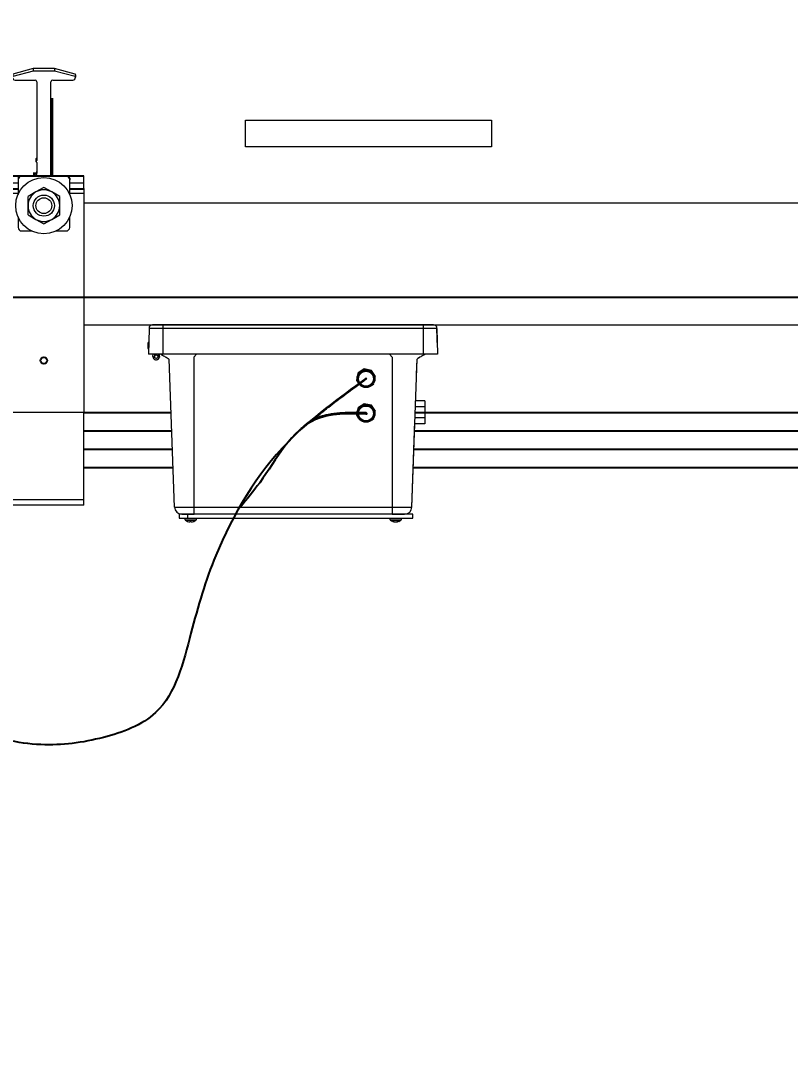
# Model space of a CAD drawing. Header units: feet. Extents: x -17 to 453, y -41 to 31.
# Drawn here: x 72.852 to 73.648, y 5.509 to 6.571 of the extents above; entities that cross this region are included whole.
import ezdxf
from ezdxf.enums import TextEntityAlignment as Align

# ---------------------------------------------------------------- set-up
doc = ezdxf.new("R2018")
doc.units = ezdxf.units.FT
doc.header["$MEASUREMENT"] = 0
for name, color, linetype in [('ATI CENTER SUPPORT', 7, 'Continuous'), ('DC STRING CABLES', 30, 'Continuous'), ('G-ANNO-TEXT', 1, 'Continuous')]:
    doc.layers.add(name, color=color, linetype=linetype)
doc.styles.add('NEI-A', font='arial.ttf')
doc.styles.get("Standard").update_dxf_attribs({"font": 'arial.ttf'})

# ---------------------------------------------------------------- blocks, each defined once
blk = doc.blocks.new('DETAIL_TITLE')
at = {"style": 'NEI-A', "flags": 8}
blk.add_attdef('#', text='', height=0.2, dxfattribs=at).set_placement((0.5922, -0.5109), align=Align.MIDDLE_CENTER)
at = {"lineweight": 30, "style": '', "flags": 104}
blk.add_attdef('DETAIL_TITLE', text='', height=0.2, dxfattribs=at).set_placement((0.909896588761212, -0.5251383791434918), align=Align.BOTTOM_LEFT)
at = {"style": 'NEI-A'}
for tag, p in [('SCALE:', (0.9386493124493107, -0.7379200523425924)), ('1"_=_', (1.547398728572484, -0.7379200523425924))]:
    blk.add_attdef(tag, text='', height=0.1, dxfattribs=at).set_placement(p, align=Align.BOTTOM_LEFT)
blk = doc.blocks.new('CLAMP')
at = {"color": 3, "linetype": 'Continuous', "lineweight": 15}
for p, q in [((-0.004798626367520598, 0.1326443036068738), (-0.01417172662998567, 0.1301865137858691)), ((-0.004798626367520598, 0.1314930813212918), (-0.01417172662998567, 0.1290352915338548)), ((-0.004798626367520598, 0.1326443036068738), (-0.004798626367520598, 0.1314930813212918)), ((0.004798626333975875, 0.1326443036068738), (-0.004798626367520598, 0.1326443036068738)), ((0.004798626333975875, 0.1314930813212918), (-0.004798626367520598, 0.1314930813212918)), ((0.004798626333975875, 0.1326443036068738), (0.004798626333975875, 0.1314930813212918)), ((0.01417172659643384, 0.1301865137858691), (0.004798626333975875, 0.1326443036068738)), ((0.01417172659643384, 0.1290352915338548), (0.004798626333975875, 0.1314930813212918)), ((-0.01439587906901707, 0.1298962130334331), (-0.01439587906901707, 0.1287449907478617)), ((-0.01417172662998567, 0.1301865137858691), (-0.01417172662998567, 0.1290352915338548)), ((-0.01311624537995115, 0.127466574984636), (-0.003998855286706515, 0.127466574984636)), ((-0.003199084239422945, 0.1266675651116387), (-0.003199084239422945, 0.09098773627755463)), ((0.003199084239422945, 0.1242129183640124), (0.003199084239422945, 0.1266675651116387)), ((0.00399885528669941, 0.127466574984636), (0.01311624534640643, 0.127466574984636)), ((0.01417172659643384, 0.1301865137858691), (0.01417172659643384, 0.1290352915338548)), ((0.01439587903547235, 0.1298962130334331), (0.01439587903547235, 0.1287449907478617)), ((0.003199084239422944, 0.09098773624404183), (0.003199084239422945, 0.1242129183640124)), ((-0.003710937708337525, 0.09162684573262325), (-0.003698954095273876, 0.09163956448314892)), ((-0.003710937708337525, 0.09162684573262325), (-0.003710937708337525, 0.0904763699588429)), ((-0.003199084239422945, 0.09098773627755463), (-0.003710937708337525, 0.0904763699588429)), ((-0.003710937708337525, 0.0904763699588429), (-0.003199084239422945, 0.08996500367367943)), ((-0.003199084239422945, 0.09213895856312782), (-0.003698954095273876, 0.09163956448314892)), ((-0.003199084239422945, 0.08996500367367943), (-0.003199084239422945, 0.08509190809895273)), ((0.003199084205878222, 0.09213895856312782), (0.003698954061729154, 0.09163956448314892)), ((0.003199084205878222, 0.09098773627755463), (0.003710937674792802, 0.0904763699588429)), ((0.003710937674792802, 0.0904763699588429), (0.003199084205878222, 0.08996500367367943)), ((0.003199084239422945, 0.0839094949473349), (0.003199084239422944, 0.08996500370719224)), ((0.003710937674792802, 0.09162684573262325), (0.003698954061729154, 0.09163956448314892)), ((0.003710937674792802, 0.09162684573262325), (0.003710937674792802, 0.0904763699588429)), ((-0.003548296680495611, 0.08509710985918062), (-0.004861600470757566, 0.08509710985918062)), ((-0.003549628450290498, 0.08509589193335643), (-0.004861600470757566, 0.08509589193335643)), ((-0.004861600470757566, 0.08479470389906574), (-0.00414776108799586, 0.08483907472967012)), ((-0.00414776108799586, 0.08408700340066133), (-0.004861600470757566, 0.08404523685576137)), ((-0.00414776108799586, 0.08483907472967012), (-0.00414776108799586, 0.08408700340066133)), ((-0.01823478013619351, 0.08077331040825442), (-0.01823478013619351, 0.0839094949473349)), ((-0.01823478013619351, 0.0782353062522283), (-0.01823478013619351, 0.08077331040825442)), ((-0.01823478013619351, 0.08077331040825442), (-0.0117214446394307, 0.08077331040825442)), ((-0.0117214446394307, 0.082809807811282), (-0.0117214446394307, 0.08213670027835107)), ((-0.0117214446394307, 0.08213670027835107), (-0.0117214446394307, 0.07551346538764392)), ((-0.007181590635912727, 0.0839094949473349), (-0.01021542018382959, 0.08373198649400848)), ((-0.01021542018382959, 0.0839094949473349), (-0.01021542018382959, 0.08373198649400848)), ((0.01021542015028487, 0.08373198649400848), (0.007181590602368004, 0.0839094949473349)), ((0.01021542015028487, 0.0839094949473349), (0.01021542015028487, 0.08373198649400848)), ((0.01172144463941649, 0.082809807811282), (0.01172144463941649, 0.08213670027835107)), ((0.01172144463941649, 0.07551346538764392), (0.01172144463941649, 0.08213670027835107)), ((0.01172144463941649, 0.08077331040825442), (0.01823478013619351, 0.08077331040825442)), ((0.01823478013619351, 0.08077331040825442), (0.01823478013619351, 0.0839094949473349)), ((0.01823478013619351, 0.0782353062522283), (0.01823478013619351, 0.08077331040825442)), ((-0.01823478013619351, 0.0782353062522283), (-0.01823478013619351, 0.07778579264175)), ((-0.01823478013619351, 0.0782353062522283), (-0.0117214446394307, 0.0782353062522283)), ((-0.01823478013619351, 0.07778579264175), (-0.01823478013619351, 0.07583831357466764)), ((-0.0117214446394307, 0.07778579264175), (-0.01823478013619351, 0.07778579264175)), ((-0.01823478013619351, 0.07583831357466764), (-0.01823478013619351, -0.02358258059671314)), ((-0.0117214446394307, 0.07583831357466764), (-0.01823478013619351, 0.07583831357466764)), ((-0.003595770690420608, 0.07660791066810546), (-0.007191541364054643, 0.07453189148976946)), ((-1.677236127761716e-11, 0.0786839298128843), (-0.003595770690420608, 0.07660791066810546)), ((0.003595770656861674, 0.07660791066810546), (-1.677236127761716e-11, 0.0786839298128843)), ((0.007191541364047538, 0.07453189148976946), (0.003595770656861674, 0.07660791066810546)), ((0.01172144463941649, 0.0782353062522283), (0.01823478013619351, 0.0782353062522283)), ((0.01823478013619351, 0.07778579264175), (0.01172144463941649, 0.07778579264175)), ((0.01823478013619351, 0.07583831357466764), (0.01172144463941649, 0.07583831357466764)), ((0.01823478013619351, 0.0782353062522283), (0.01823478013619351, 0.07778579264175)), ((0.01823478013619351, 0.07778579264175), (0.01823478013619351, 0.07583831357466764)), ((0.01823478013619351, 0.07583831357466764), (0.01823478013619351, -0.02358258059671314)), ((-0.007191541364054643, 0.07037985313309925), (-0.007191541364054643, 0.07453189148976946)), ((-0.007191541364054643, 0.06622781480998441), (-0.007191541364054643, 0.07037985313309925)), ((0.007191541364047538, 0.07037985313309925), (0.007191541364047538, 0.07453189148976946)), ((0.007191541364047538, 0.06622781480998441), (0.007191541364047538, 0.07037985313309925)), ((-0.007191541364054643, 0.06622781480998441), (-0.003595770690420608, 0.06415179563165019)), ((0.003595770656861674, 0.06415179563165019), (0.007191541364047538, 0.06622781480998441)), ((-0.0117214446394307, 0.0652462409121135), (-0.0117214446394307, 0.06046379805403035)), ((-0.003595770690420608, 0.06415179563165019), (-1.677236127761716e-11, 0.06207577645331419)), ((-1.677236127761716e-11, 0.06207577645331419), (0.003595770656861674, 0.06415179563165019)), ((0.01172144463941649, 0.06046379805403035), (0.01172144463941649, 0.0652462409121135)), ((-0.01012190251133305, 0.05886577834159468), (-0.005583217748810654, 0.05886577834159468)), ((0.005583217748817759, 0.05886577834159468), (0.01012190251132594, 0.05886577834159468)), ((0.01823478013619351, -0.02358258059671314), (-0.01823478013619351, -0.02358258059671314)), ((-0.01823478013619351, -0.06326747562251), (-0.01823478013619351, -0.02358258059671314)), ((0.01823478013619351, -0.06326747562251), (0.01823478013619351, -0.02358258059671314)), ((0.01823478013619351, -0.06326747562251), (-0.01823478013619351, -0.06326747562251)), ((-0.01823478013619351, -0.06573478283980094), (-0.01823478013619351, -0.06326747562251)), ((0.01823478013619351, -0.06573478283980094), (0.01823478013619351, -0.06326747562251)), ((0.01823478013619351, -0.06573478283980094), (-0.01823478013619351, -0.06573478283980094))]:
    blk.add_line(p, q, dxfattribs=at)
at = {"color": 3}
for p, q in [((-0.01823478013619351, 0.0839094949473349), (0.01823478013619351, 0.0839094949473349)), ((-0.01823478013619351, 0.06120492388741638), (-0.01823478013619351, -0.06120492388741638))]:
    blk.add_line(p, q, dxfattribs=at)
at = {"color": 3, "linetype": 'Continuous', "lineweight": 15}
for radius in [0.01279633693693193, 0.004798626351348265, 0.003598969763508833]:
    blk.add_circle((-1.677236127761716e-11, 0.07037985313309925), radius, dxfattribs=at)
at = {"color": 3}
blk.add_circle((0, 0), 0.001468251009832691, dxfattribs=at)
at = {"color": 3, "linetype": 'Continuous', "lineweight": 15}
for centre, radius, start, end in [((-0.01409569419036316, 0.1298961174420832), 0.0003001849005565807, 104.6720091426993, 179.9817583273999), ((-0.01409569419036316, 0.1287448951565118), 0.0003001849005798663, 104.6720091452997, 179.9817583237994), ((-0.01311685405767449, 0.128745599995975), 0.001279025164742439, 180.0272924107003, 270.0272664350998), ((-0.003998474867319857, 0.1266671843231819), 0.0007993907279524112, 0.02729241099994475, 90.02726643579999), ((0.003998474867312751, 0.1266671843231819), 0.0007993907279628461, 89.97273356550035, 179.972707589), ((0.01311685402411555, 0.128745599995975), 0.001279025164714322, 269.9727335644997, 359.9727075900991), ((0.01409569415680423, 0.1298961174420832), 0.0003001849005603722, 0.01824167080079556, 75.32799085330021), ((0.01409569415680423, 0.1287448951565118), 0.0003001849005614123, 0.01824167260012449, 75.32799085369959), ((-0.004206123688323515, 0.08509235032221696), 0.001007039541364204, 273.3224177638996, 359.9748391507998), ((-0.01033500993772307, 0.08289541565966196), 0.001389075205851073, 133.1103241237991, 183.5333432729001), ((-0.01012276951050595, 0.0821359982573), 0.001598675271910271, 93.32241776470013, 179.9748391512997), ((0.01012276951051305, 0.0821359982573), 0.001598675271928054, 0.02516084899986749, 86.6775822356), ((0.0101859501635424, 0.08283448584924358), 0.001535692774013485, 359.0792370251004, 44.42826549430035), ((-1.677236127761716e-11, 0.07037985313309925), 0.007191541358559756, 119.9999999999995, 180), ((-1.677236127761716e-11, 0.07037985313309925), 0.007191541358559756, 60.00000000000048, 119.9999999999995), ((-1.677236127761716e-11, 0.07037985313309925), 0.007191541358563615, 0, 60.00000000000048), ((-1.677236127761716e-11, 0.07037985313309925), 0.007191541358554086, 180, 239.9999999999004), ((-1.677236127761716e-11, 0.07037985313309925), 0.007191541358563615, 299.9999999999994, 0), ((-1.677236127761716e-11, 0.07037985313309925), 0.007191541358554992, 239.9999999999004, 299.9999999999994), ((-0.01012266338362977, 0.06046455963093678), 0.001598781455914351, 180.0272924109999, 270.0272664354999), ((0.01012266335008505, 0.06046455963093678), 0.001598781455935221, 269.9727335655003, 359.9727075887004)]:
    blk.add_arc(centre, radius, start, end, dxfattribs=at)
blk.add_ellipse((-0.004206669824004194, 0.08590663954596067), major_axis=(0, 0.001069394072090679), ratio=0.9422023292000001, start_param=3.200091272179716, end_param=4.712388980384703, dxfattribs=at)

msp = doc.modelspace()

# ---------------------------------------------------------------- linework, layer by layer
for centre, radius, start, end in [((73.20895347292786, 6.20019452162068), 0.0002479777284782256, 132.9133756381208, 281.1610107416346), ((73.2089206974206, 6.200177794857136), 0.0002405298400885615, 289.6226687905252, 124.4517175891591), ((73.20916236828846, 6.164289986118027), 0.0004970877674327179, 93.1683140394335, 274.8386480876357), ((73.20916350546209, 6.16429006570638), 0.0004970724584367666, 274.7072633220726, 93.29969880498717)]:
    msp.add_arc(centre, radius, start, end)
at = {"color": 85, "true_color": 0x58ba48}
for points in [[(73.20878462691064, 6.200376136532761), (73.12816817308546, 6.134720198562386), (73.05344605778734, 6.017461199494593), (73.0277292610619, 5.937041989709042), (72.99122643307089, 5.854965422111895), (72.93730206386228, 5.829264546656552), (72.87259282081195, 5.821802700912062), (72.80373537129589, 5.840871032127436), (72.7456627956213, 5.922118920818734), (72.71828625333988, 6.057255842335821), (72.69754522101071, 6.155084780327698), (72.65274713751167, 6.249597757499032), (72.55390431274142, 6.352635356441986), (72.50412814999876, 6.383310173128347)], [(73.20900147317708, 6.199951233869455), (73.20615235787257, 6.197843085647708), (73.20122115074527, 6.194284044871178), (73.19448187422472, 6.189356101036111), (73.1784731009773, 6.177405997999705), (73.16991558392549, 6.170843355092281), (73.16060121452998, 6.163287192407767), (73.15427297165377, 6.158085414373059)]]:
    msp.add_spline(points, degree=3, dxfattribs=at)
at = {"color": 240, "true_color": 0xed1f24}
for points in [[(73.20920429763912, 6.163794669877542), (73.15668362026717, 6.15797924181008), (73.09884947387059, 6.092643731386389), (73.07893926923794, 6.067487236477871)], [(73.2091348945784, 6.164786314077934), (73.20418992649937, 6.164855174537112), (73.19285688531946, 6.164855174537112), (73.18179906317351, 6.164580536518908), (73.16964215979817, 6.162933244288676), (73.1616745687627, 6.160736676022037), (73.1576222676376, 6.159432614329717), (73.14889961916525, 6.154765375657274), (73.14153152698218, 6.14857463281743)]]:
    msp.add_spline(points, degree=3, dxfattribs=at)
at = {"layer": 'ATI CENTER SUPPORT', "color": 1}
msp.add_line((72.88298379252304, 6.490337885449506), (72.88298379252304, 6.409902652763865), dxfattribs=at)
at = {"layer": 'ATI CENTER SUPPORT', "color": 2}
msp.add_line((72.8841213184926, 6.490337885449506), (72.8841213184926, 6.409902652763865), dxfattribs=at)
at = {"layer": 'ATI CENTER SUPPORT', "color": 8, "linetype": 'Continuous', "lineweight": 15}
for p, q in [((72.91716381444807, 6.3819036683583), (74.89720497101817, 6.38190369313757)), ((72.91716381444807, 6.255853615450385), (74.86808862080467, 6.255853639717085)), ((72.99862421137816, 6.255914247176745), (72.99862403316344, 6.22572719617792)), ((73.26801364688649, 6.255912656787294), (72.99862421137816, 6.255914247176745)), ((73.26801364688649, 6.255912656787294), (73.26801346867174, 6.225725605788679)), ((72.98440186729371, 6.252206802704856), (72.9839394918711, 6.225727282870901)), ((73.28223615970934, 6.252205044386099), (72.98440186729371, 6.252206802704856)), ((73.28223615970934, 6.252205044386099), (73.28269822247863, 6.225725519094524)), ((73.28223835569281, 6.25220504437318), (73.28223615970934, 6.252205044386099)), ((73.28258598268235, 6.232282797160391), (73.28223835569281, 6.25220504437318)), ((73.28269822247863, 6.225725519094524), (72.9839394918711, 6.225727282870901)), ((72.98850733445619, 6.223102843173161), (72.98856614563566, 6.225727255556618)), ((72.99001639991185, 6.223069009035249), (72.99001632907364, 6.223069009035676)), ((72.99007599051089, 6.225727246642983), (72.99001639991185, 6.223069009035249)), ((72.99001703757101, 6.223088595787105), (72.99001661242632, 6.223069009033968)), ((72.99001682494085, 6.223069009032793), (72.99001668326451, 6.223069009033648)), ((72.99001725008554, 6.223088595785825), (72.99001682494085, 6.223069009032793)), ((72.99001746260011, 6.223088595784543), (72.9900170374554, 6.223069009031513)), ((72.9900176751146, 6.223088595783367), (72.99001724996992, 6.223069009030339)), ((72.99046659221129, 6.225727244336951), (72.9910412253002, 6.224678446335203)), ((72.9910412253002, 6.224678446335203), (72.99104129613838, 6.224678446334883)), ((72.99104157949108, 6.224678446333069), (72.99104172116743, 6.22467844633232)), ((72.99149466137406, 6.224832870881106), (72.99167756570515, 6.224860248756205)), ((72.99185728203108, 6.224838960823499), (72.99185827376549, 6.224838960817626)), ((72.99520607594306, 6.223144668987746), (72.99511591419203, 6.225727216888875)), ((72.99520650097212, 6.223144668985289), (72.9951163392211, 6.225727216886313)), ((72.99520692600116, 6.223144668982726), (72.99511669341196, 6.225727216884177)), ((72.99520480112398, 6.223190076265804), (72.99516746535132, 6.222503371211675)), ((72.99520430533431, 6.223203216750226), (72.99516767786585, 6.222503371210501)), ((72.99520614678124, 6.223144668987426), (72.99520607594306, 6.223144668987746)), ((72.9962219101596, 6.225804930363892), (72.99630804982552, 6.225729665310857)), ((72.99622389362813, 6.22580500121382), (72.99631003329398, 6.225729736160785)), ((72.9973782062847, 6.225028409109158), (72.99836958960756, 6.224510942089066)), ((72.99738033143, 6.225028409121651), (72.99837164391467, 6.22451094210113)), ((73.03356347673089, 6.225549212488104), (73.03059955460184, 6.222504109753474)), ((73.03096129284575, 6.06748751972455), (73.03096213718328, 6.222505320455792)), ((73.03356602586263, 6.225725812075004), (73.03356347673089, 6.225549212488104)), ((73.23307147597254, 6.225725812075004), (73.23307402510427, 6.225549212488104)), ((73.23307402510427, 6.225549212488104), (73.23603794723334, 6.222504109753474)), ((73.23603794723334, 6.222504109753474), (73.23603710289582, 6.067486309022337)), ((73.26925717040521, 6.225028409121651), (73.26826585792054, 6.22451094210113)), ((73.26925929555051, 6.225028409109158), (73.26826791222763, 6.224510942089066)), ((73.27041360820705, 6.22580500121382), (73.2703274685412, 6.225729736160785)), ((73.27041559167559, 6.225804930363892), (73.27032945200966, 6.225729665310857)), ((72.99149995291627, 6.22122139898024), (72.99185761465796, 6.22118633197167)), ((72.991501511354, 6.221221044780139), (72.9918574729816, 6.221186331972526)), ((72.9915019363831, 6.221221044777576), (72.99185782717254, 6.221186331970388)), ((72.9915021488976, 6.221221044776295), (72.99170935039194, 6.221192354091865)), ((72.99185732239454, 6.219676982965331), (72.99185725155638, 6.219676982965757)), ((72.99185825237969, 6.221216509030781), (72.99185726064523, 6.221216509036547)), ((73.01072176349734, 6.067487639212293), (73.00538585926148, 6.220314234163317)), ((73.25627684475879, 6.06748618953342), (73.26161540367296, 6.220336700188093)), ((73.26106808595613, 6.204615976712424), (73.26161724547597, 6.220338471131682)), ((73.19963353535101, 6.201398644243459), (73.19903962343582, 6.198480359076842)), ((73.19970262613367, 6.201894523809165), (73.19903966643494, 6.19863681656103)), ((73.20055564605963, 6.2060859678655), (73.1998315069127, 6.202527800336825)), ((73.20055560306066, 6.205929531419094), (73.19996169114549, 6.203011246252543)), ((73.20304033517549, 6.207573361702793), (73.20055560306066, 6.205929531419094)), ((73.20055564605963, 6.2060859678655), (73.20055560306066, 6.205929531419094)), ((73.20689816314095, 6.210282007810791), (73.20055564605963, 6.2060859678655)), ((73.20689812014196, 6.210125571364321), (73.20441338802704, 6.208481720042967)), ((73.20689816314095, 6.210282007810791), (73.20689812014196, 6.210125571364321)), ((73.20981819351653, 6.209532038117533), (73.20689812014196, 6.210125571364321)), ((73.21435185859728, 6.20876695381873), (73.20689816314095, 6.210282007810791)), ((73.2143518155983, 6.208610517372263), (73.21143178429918, 6.209204050618859)), ((73.21435185859728, 6.20876695381873), (73.2143518155983, 6.208610517372263)), ((73.21599665570113, 6.206127278929255), (73.2143518155983, 6.208610517372263)), ((73.21855044412875, 6.202428286624115), (73.21435185859728, 6.20876695381873)), ((73.19903966643494, 6.19863681656103), (73.19903962343582, 6.198480359076842)), ((73.19903962343582, 6.198480359076842), (73.20038160729709, 6.19645437715131)), ((73.19957655827018, 6.200221521328081), (73.19957655919372, 6.20037795777474)), ((73.20041057711518, 6.200167765043225), (73.20041057743153, 6.200221348102587)), ((73.21524911198547, 6.193641567957906), (73.2170344635805, 6.194822698873048)), ((73.20055564605963, 6.170167870055242), (73.1998315069127, 6.166609702526567)), ((73.20055560306066, 6.170011433608834), (73.19996169114549, 6.167093148442285)), ((73.20304033517549, 6.171655263892535), (73.20055560306066, 6.170011433608834)), ((73.20055564605963, 6.170167870055242), (73.20055560306066, 6.170011433608834)), ((73.20689816314095, 6.174363910000531), (73.20055564605963, 6.170167870055242)), ((73.20689812014196, 6.174207473554063), (73.20441338802704, 6.172563622232706)), ((73.20689816314095, 6.174363910000531), (73.20689812014196, 6.174207473554063)), ((73.20981819351653, 6.173613940307274), (73.20689812014196, 6.174207473554063)), ((73.21435185859728, 6.172848856008472), (73.20689816314095, 6.174363910000531)), ((73.2143518155983, 6.172692419562003), (73.21143178429918, 6.173285952808601)), ((73.21435185859728, 6.172848856008472), (73.2143518155983, 6.172692419562003)), ((73.21599665570113, 6.170209181118996), (73.2143518155983, 6.172692419562003)), ((73.21855044412875, 6.166510188813857), (73.21435185859728, 6.172848856008472)), ((73.26972330766087, 6.177459644623265), (73.26011785102351, 6.177459644623265)), ((73.26972330766087, 6.171216097808988), (73.26011785102351, 6.171216097808988)), ((73.26972330766087, 6.177459644623265), (73.26972330766087, 6.153446003029893)), ((73.19963353535101, 6.165480546433199), (73.19903962343582, 6.162562261266582)), ((73.19903966643494, 6.162718718750771), (73.19903962343582, 6.162562261266582)), ((73.19903962343582, 6.162562261266582), (73.20038160729709, 6.160536279341051)), ((73.19970262613367, 6.165976425998907), (73.19903966643494, 6.162718718750771)), ((73.19957655827018, 6.164303423517823), (73.19957655919372, 6.164459859964482)), ((73.20041057711518, 6.164249667232967), (73.20041057743153, 6.164303250292329)), ((73.21524911198547, 6.157723470147648), (73.2170344635805, 6.158904601062789)), ((73.26972330766087, 6.159689549844169), (73.25949720083739, 6.159689549844169)), ((73.25627861571317, 6.06748618952285), (73.25937993939037, 6.156280868046204)), ((73.26972330766087, 6.153446003029893), (73.25927913455577, 6.153446003029893)), ((73.01072176349734, 6.067487639212293), (73.25627684475879, 6.06748618953342)), ((73.03096124978677, 6.060193932614663), (73.03096129284575, 6.06748751972455)), ((73.23603710289582, 6.067486309022337), (73.2360370598368, 6.060192721912342)), ((73.25627684475879, 6.06748618953342), (73.25627861571317, 6.06748618952285)), ((73.0156002747554, 6.060194023300949), (73.01560025078548, 6.056133862426823)), ((73.01560025078548, 6.056133862426823), (73.25709680045092, 6.056132436708092)), ((73.25709682442083, 6.060192597582218), (73.0156002747554, 6.060194023300949)), ((73.02185503865076, 6.054350562976892), (73.02185504917857, 6.056133825500593)), ((73.02185503865076, 6.054350562976892), (73.03311483750436, 6.05435049650263)), ((73.02210481117046, 6.053861459318701), (73.03286505920966, 6.053861395793583)), ((73.02461719572648, 6.060267500094262), (73.02472805792955, 6.060345120370667)), ((73.02465634483362, 6.056133808962537), (73.02465636880352, 6.06019396983666)), ((73.02676822303745, 6.052690848644651), (73.02671983749407, 6.052170932140372)), ((73.02687943590372, 6.052170931198074), (73.02691747905132, 6.05268709334024)), ((73.03024188900565, 6.060345087818823), (73.03035275029228, 6.060267466233241)), ((73.03286505920966, 6.053861395793583), (73.03286683016402, 6.053861395783225)), ((73.03311484803218, 6.056133759026118), (73.03311483750436, 6.05435049650263)), ((73.03311483750436, 6.05435049650263), (73.03311667929694, 6.054350496491739)), ((73.03311668982477, 6.056133759015333), (73.03311667929694, 6.054350496491739)), ((73.23388361563832, 6.054349311227655), (73.2338836261661, 6.056132573751358)), ((73.23388361563832, 6.054349311227655), (73.24514334365375, 6.05434924475382)), ((73.23413338815806, 6.05386020756957), (73.24296676698204, 6.05386015542001)), ((73.23664577271406, 6.060266248345024), (73.23675656407896, 6.060343868621856)), ((73.2422704659932, 6.060343836069586), (73.24238125644166, 6.060266214484538)), ((73.24296676698204, 6.05386015542001), (73.24489356535902, 6.053860144044878)), ((73.24489356535902, 6.053860144044878), (73.24489540715159, 6.053860144033988)), ((73.24514335418158, 6.05613250727752), (73.24514334365375, 6.05434924475382)), ((73.24514334365375, 6.05434924475382), (73.2451451854463, 6.054349244743034)), ((73.24514519597412, 6.056132507266738), (73.2451451854463, 6.054349244743034)), ((73.25709680045092, 6.056132436708092), (73.25709682442083, 6.060192597582218)), ((73.25709873705152, 6.060192597570899), (73.25709682442083, 6.060192597582218)), ((73.02673046328982, 6.052182691214761), (73.02672940064778, 6.052170932083887)), ((73.02810189030046, 6.052170923981108), (73.02810181946741, 6.05217179174923)), ((73.02824292918383, 6.052183744858292), (73.02824413335712, 6.052170923141425)), ((73.02824880875556, 6.052184276109966), (73.02825001292571, 6.052170923106721)), ((73.23855977332815, 6.052323524312826), (73.2385415670088, 6.052169681612434)), ((73.23854404647008, 6.0521908799217), (73.23878355021672, 6.052169680183776)), ((73.23878355021672, 6.052169680183776), (73.23879233473454, 6.052268605644204)), ((73.23887627787029, 6.052251267505125), (73.2388699019528, 6.052169679674029)), ((73.2395996768381, 6.052169675365629), (73.23959939362618, 6.052193530123005)), ((73.24024706692515, 6.052169671543595), (73.240246429422, 6.052176525140888)), ((73.24048288733475, 6.052190496575045), (73.24024706692515, 6.052169671543595)), ((73.24045497848846, 6.052426777474705), (73.24048536654789, 6.052169670136826))]:
    msp.add_line(p, q, dxfattribs=at)
at = {"layer": 'ATI CENTER SUPPORT', "color": 1, "extrusion": (1, 0, 1.224646799147353e-16), "const_width": 4.449546582557129, "elevation": 72.88298379252304}
msp.add_lwpolyline([(6.409902652763865, -9.004554904059524e-15), (6.490337885449506, -9.004554904059524e-15)], dxfattribs=at)
at = {"layer": 'ATI CENTER SUPPORT', "color": 2, "extrusion": (1, 0, 1.224646799147353e-16), "const_width": 4.449546582557129, "elevation": 72.88298379252304}
msp.add_lwpolyline([(6.409902652763865, -9.004554904059524e-15), (6.490337885449506, -9.004554904059524e-15)], dxfattribs=at)
at = {"layer": 'ATI CENTER SUPPORT', "color": 1, "extrusion": (0, -1, 0), "const_width": 4.449546582557129, "elevation": -6.490337885449506}
msp.add_lwpolyline([(72.8841213184926, -7.88243159235786e-17), (74.92225222671382, -7.548604914428426e-14)], dxfattribs=at)
at = {"layer": 'ATI CENTER SUPPORT', "color": 8, "linetype": 'Continuous', "lineweight": 15}
msp.add_lwpolyline([(73.08432588913637, 6.467587366058156), (73.33867669593137, 6.467587366058156), (73.33867669593137, 6.439907402666235), (73.08432588913637, 6.439907402666235)], close=True, dxfattribs=at)
at = {"layer": 'ATI CENTER SUPPORT', "color": 1, "extrusion": (0, 1, 0), "const_width": 4.449546582557129, "elevation": 6.409902652763865}
msp.add_lwpolyline([(-72.8841213184926, -7.88243159235786e-17), (-74.90367246144734, -7.548604914428426e-14)], dxfattribs=at)
at = {"layer": 'ATI CENTER SUPPORT', "color": 8, "linetype": 'Continuous', "lineweight": 15, "flags": 128}
for points in [[(72.99104129613838, 6.224678446334883), (72.9917476955323, 6.224865879977288), (72.99185735304735, 6.22486913788592)], [(73.19957655919372, 6.20037795777474), (73.19958236751718, 6.20070219099969), (73.19963353535101, 6.201398644243459)], [(73.19957655919372, 6.164459859964482), (73.19958236751718, 6.16478409318943), (73.19963353535101, 6.165480546433199)], [(73.02432933545585, 6.052685266827283), (73.02431403441679, 6.052686435747536), (73.02430999664517, 6.052687179572168)], [(73.24016071518906, 6.052169672053449), (73.24047566189004, 6.05219883781295), (73.24048182481528, 6.052199510739283)]]:
    msp.add_lwpolyline(points, dxfattribs=at)
at = {"layer": 'ATI CENTER SUPPORT', "color": 8, "linetype": 'Continuous', "lineweight": 15}
for centre, radius in [((72.99185735418558, 6.223027735556474), 0.001841411348520139), ((72.99185725094627, 6.22302773555701), 0.001811224277232852), ((73.20879542357022, 6.200223696636078), 0.009216875539609674), ((73.20879547113314, 6.20014483784415), 0.007677213154279481), ((73.20879542357022, 6.164305598825819), 0.009216875539609674), ((73.20879547113314, 6.164226740033892), 0.007677213154279481)]:
    msp.add_circle(centre, radius, dxfattribs=at)
for centre, radius, start, end in [((72.98817465119123, 6.252140938401434), 0.003773383910901776, 89.99966174399022, 178.9996617439903), ((73.2784633601302, 6.25213922462949), 0.00377338391090202, 0.9996617439759676, 89.99966174399022), ((73.27846556802037, 6.252139224616356), 0.003773383910901776, 0.9996617439759676, 89.99966174399022), ((72.9843551458125, 6.237333783159868), 0.0007546767821802785, 123.3138619371548, 178.9996617492537), ((72.98450762739063, 6.237466126988907), 0.0007546767821804149, 117.7605155993567, 178.9996617492281), ((72.98424974276753, 6.231297289051946), 0.0007546767821803216, 178.999661738726, 252.6082081697057), ((72.98440222434569, 6.231429632880983), 0.0007546767821805253, 178.999661738726, 240.2388078891314), ((72.9918572529906, 6.22302773555701), 0.003350764912880724, 178.7158544210857, 53.82988291446263), ((72.99185776305414, 6.223027735554126), 0.001841411348520094, 112.9346528522637, 201.0865191202799), ((72.99185786322693, 6.223027735553486), 0.003350764912881001, 269.9996617439607, 1.99966174396413), ((73.20878462691064, 6.200376136532761), 0.009208039897345806, 163.3709103443321, 173.6244355037473), ((73.20878895954259, 6.200374192442665), 0.009212747698198435, 128.607791497182, 163.367036459296), ((73.20879498953812, 6.200215758239769), 0.008384413969987162, 0.01523907201524955, 179.9618010788855), ((73.20879498923107, 6.200162221326523), 0.008384413948594556, 0.01492372768068231, 179.9621164232267), ((73.20879295076764, 6.200369761041876), 0.009218701027446496, 118.3641510968062, 128.6099901377105), ((73.20879505195852, 6.200365610972978), 0.0092233510853285, 83.63110110652073, 118.363389164226), ((73.20879465628589, 6.200363408946004), 0.009225583415036619, 73.39036857960043, 83.63017598005837), ((73.20879682288844, 6.200369938047582), 0.009218707423438534, 38.64755206549287, 73.39167289326569), ((73.20879238228264, 6.200168646064241), 0.008381805213750636, 180.0060224245494, 268.730012688792), ((73.20879763477191, 6.200168491870838), 0.008381769119600884, 268.6940933782274, 359.9720644866002), ((73.20878895954259, 6.164456094632405), 0.009212747698198435, 128.607791497182, 163.367036459296), ((73.20879498953812, 6.164297660429511), 0.008384413969987162, 0.01523907201524955, 179.9618010788855), ((73.20879498923107, 6.164244123516263), 0.008384413948594556, 0.01492372768068231, 179.9621164232267), ((73.20879295076764, 6.164451663231618), 0.009218701027446496, 118.3641510968062, 128.6099901377105), ((73.20879505195852, 6.164447513162719), 0.0092233510853285, 83.63110110652073, 118.363389164226), ((73.20879465628589, 6.164445311135746), 0.009225583415036619, 73.39036857960043, 83.63017598005837), ((73.20879682288844, 6.164451840237324), 0.009218707423438534, 38.64755206549287, 73.39167289326569), ((73.20878462691064, 6.164458038722503), 0.009208039897345806, 163.3709103443321, 173.6244355037473), ((73.20879238228264, 6.164250548253983), 0.008381805213750636, 180.0060224245494, 268.730012688792), ((73.20879763477191, 6.16425039406058), 0.008381769119600884, 268.6940933782274, 359.9720644866002), ((73.01827452368579, 6.067751337184932), 0.007557333296754347, 181.9996617439896, 269.9996617439902), ((73.24872410242278, 6.067749976683927), 0.007557333296754216, 269.9996617439902, 357.9996617439646), ((73.24872587489274, 6.067749976673462), 0.007557333296754216, 269.9996617439902, 357.9996617439646), ((73.02245879154589, 6.054350566432046), 0.0006037414257442841, 179.9996617439902, 234.10707064109), ((73.0274849799176, 6.0612957776144), 0.009176869671313218, 234.10707064109, 249.6550450945301), ((73.02432313364156, 6.052766798183658), 8.069512981785942e-05, 231.0930934726496, 260.6306670965838), ((73.02740030524413, 6.061179655970583), 0.00903438660937476, 249.7439334729428, 265.6804053449016), ((73.02743064836254, 6.052813535769553), 0.0009582231029714117, 186.5644575561665, 222.1149389332519), ((73.02711960970585, 6.063656270190324), 0.01097101539123425, 266.6510018719308, 273.3483216160298), ((73.02607813050398, 6.053035753244613), 0.001178985799648402, 312.8168090617571, 343.6562150958422), ((73.02785189342246, 6.063685763715474), 0.01100050931832895, 268.0885044313106, 269.7809007407012), ((73.028891730127, 6.053035736634054), 0.001178985799648166, 196.3431083921241, 227.182514426199), ((73.02739947509392, 6.061289634795307), 0.00914485007869317, 274.3331136701421, 290.1402190435764), ((73.02756965154495, 6.061179654970842), 0.00903438660937476, 274.3189181430541, 290.2553900149878), ((73.03062281240543, 6.052839812488403), 0.0001549781393736892, 241.2286367571833, 298.7706867308654), ((73.02748679952079, 6.061295777603721), 0.009176869671313346, 290.3213900535617, 305.8922528468633), ((73.0274849799176, 6.0612957776144), 0.009176869671313327, 290.3442783934091, 305.8922528468633), ((73.03251108628437, 6.054350507086448), 0.0006037414257443912, 305.8922528468633, 359.9996617439902), ((73.03251290588756, 6.054350507075771), 0.0006037414257443707, 305.8922528468633, 359.9996617439902), ((73.23448733451109, 6.054349314683022), 0.0006037414257442388, 179.9996617439902, 234.10707064109), ((73.2395135228828, 6.061294525865377), 0.00917686967131327, 234.10707064109, 263.2821947505685), ((73.23908414933614, 6.057595469373081), 0.005452849567581819, 243.8024887381306, 264.2893697328294), ((73.23709104379164, 6.057269072530661), 0.004585064897991973, 264.8176837591237, 275.1816397288261), ((73.24002731163405, 6.05806522329546), 0.005926005340220186, 244.8106372726194, 264.1883888763867), ((73.23887792644223, 6.056564213398132), 0.004428737893021267, 277.1251851545586, 299.3178902781404), ((73.24000455651539, 6.056090054832718), 0.003949758783967598, 276.992042489412, 300.9511690773062), ((73.2395135228828, 6.061294525865377), 0.00917686967131327, 276.717128737402, 305.8922528468633), ((73.24154125120914, 6.059225186547201), 0.006541201425096432, 265.6620403979314, 274.3372830900244), ((73.23951534243842, 6.0612945258547), 0.00917686967131336, 290.2660944993218, 305.8922528468633), ((73.24453962924953, 6.05434925533753), 0.0006037414257445026, 305.8922528468633, 359.9996617439902), ((73.24454144880521, 6.054349255326748), 0.0006037414257445026, 305.8922528468633, 359.9996617439902), ((73.23908439016454, 6.052361018928635), 0.0003565321717364393, 193.0102131373207, 212.4569757127931), ((73.23858203382531, 6.052407134243322), 0.000373165822875417, 320.4817077456285, 333.951036374805), ((73.23904358060983, 6.057828259943478), 0.00568584403939897, 275.6127081187499, 284.4995813886821), ((73.24043915975497, 6.052401255354362), 0.0003621632250150791, 205.7539038101871, 219.7504135527367)]:
    msp.add_arc(centre, radius, start, end, dxfattribs=at)
for points, knots in [([(72.99862421137816, 6.255914247176745), (72.99730968879155, 6.2559142549372), (72.99528753142502, 6.255914266875362), (72.99285470362594, 6.255914281238078), (72.99118059846207, 6.25591429112134), (72.98983198284445, 6.255914299083176), (72.98852896628013, 6.255914306775828), (72.98831424277621, 6.255914308043362), (72.98817465957734, 6.255914308867456)], [0, 0, 0, 0, 0.2394563339534078, 0.3683606463517226, 0.4999999509127851, 0.6316387304182651, 0.7605430080838101, 1, 1, 1, 1]), ([(73.27846341120187, 6.255912595095194), (73.27832379512878, 6.255912595919394), (73.2781090218692, 6.255912597187355), (73.27680603181909, 6.255912604879901), (73.27545731174604, 6.25591261284227), (73.27378324019689, 6.255912622725427), (73.27135036333223, 6.255912637088357), (73.26932819024978, 6.25591264902673), (73.26801364688649, 6.255912656787294)], [0, 0, 0, 0, 0.2394569534275587, 0.3683598118568628, 0.4999991741539084, 0.6316380113547839, 0.7605408697840881, 1, 1, 1, 1]), ([(72.983495227815, 6.231313867376312), (72.98349560328724, 6.231336351774298), (72.98349618315852, 6.231371076190243), (72.98350224713344, 6.231713135246438), (72.98350865338898, 6.232080073534559), (72.98351657685397, 6.232541108860784), (72.98352871798765, 6.23322644275652), (72.98354522077362, 6.234182032659766), (72.98356226977116, 6.23515551432989), (72.98357485073458, 6.235875345740495), (72.98358354967576, 6.236373766670333), (72.9835908204117, 6.236786019140941), (72.98359793419684, 6.237194756870378), (72.98359950891782, 6.237285074017477), (72.98360052894147, 6.237343576844805)], [0, 0, 0, 0, 0.1197212666429013, 0.1848949241986553, 0.2500002130208502, 0.3151730067907449, 0.3802784782626815, 0.4999994616664087, 0.6197214843712745, 0.6848923126555246, 0.7500001070731668, 0.8151722332793392, 0.8802780281051494, 1, 1, 1, 1]), ([(72.9836481683669, 6.231471516833214), (72.98364796880139, 6.231459433523075), (72.98364766059814, 6.231440772404064), (72.98365237399739, 6.23171623113356), (72.98365802716167, 6.232036655724829), (72.98366533816399, 6.232458268186856), (72.98367668461891, 6.23310488853142), (72.98369291947799, 6.234035579563382), (72.98371005003594, 6.235017769865997), (72.98372306744184, 6.23576452124562), (72.98373238801473, 6.236294313614413), (72.98374023429241, 6.236746521474833), (72.9837485011383, 6.237215585607905), (72.98375095731969, 6.237358199576065), (72.98375254829807, 6.237450577011631)], [0, 0, 0, 0, 0.119721470954186, 0.1848944215276704, 0.2500011221708878, 0.3151737506756082, 0.3802781834414674, 0.5000018817631046, 0.6197223339009342, 0.6848940879421905, 0.7500014890520402, 0.8151720853015267, 0.8802787060000062, 1, 1, 1, 1]), ([(72.99741426231117, 6.225130876743031), (72.99722426976759, 6.225177428205369), (72.99688953775708, 6.225259443342984), (72.9966647853166, 6.225521871026927), (72.99656760145781, 6.225635345812371)], [0, 0, 0, 0, 0.5675959800475363, 1, 1, 1, 1]), ([(72.99695345897693, 6.225300566872412), (72.99697093369599, 6.225281977862431), (72.99708804942792, 6.225157394142358), (72.99726227689447, 6.225127469652023), (72.99741050805825, 6.225102010164368)], [0, 0, 0, 0, 0.1492089810144496, 1, 1, 1, 1]), ([(72.99836958960756, 6.224510942089066), (72.99966085332808, 6.223815616811741), (73.00178646744351, 6.222671006922369), (73.00363664072272, 6.2214303934178), (73.00436287451791, 6.220943425270575)], [0, 0, 0, 0, 0.6074779571454476, 1, 1, 1, 1]), ([(72.99837164391467, 6.22451094210113), (72.99965913696332, 6.223814720994826), (73.00201068341565, 6.222543105373934), (73.00405757407799, 6.221164513985206), (73.00498377350476, 6.220540713907694)], [0, 0, 0, 0, 0.547509085940284, 1, 1, 1, 1]), ([(73.26826585792054, 6.22451094210113), (73.26697836487187, 6.223814720994826), (73.26462681841952, 6.222543105373934), (73.26257992775719, 6.221164513985206), (73.26165372833042, 6.220540713907694)], [0, 0, 0, 0, 0.547509085940284, 1, 1, 1, 1]), ([(73.26826791222763, 6.224510942089066), (73.26697664850708, 6.223815616811741), (73.26485103439167, 6.222671006922369), (73.26300086111246, 6.2214303934178), (73.26227462731728, 6.220943425270575)], [0, 0, 0, 0, 0.6074779571454476, 1, 1, 1, 1]), ([(73.26922323952401, 6.225130876743031), (73.26941323206759, 6.225177428205369), (73.26974796407808, 6.225259443342984), (73.26997271651857, 6.225521871026927), (73.27006990037737, 6.225635345812371)], [0, 0, 0, 0, 0.5675959800475363, 1, 1, 1, 1]), ([(73.26968404285826, 6.225300566872412), (73.26966656813921, 6.225281977862431), (73.26954945240725, 6.225157394142358), (73.2693752249407, 6.225127469652023), (73.26922699377694, 6.225102010164368)], [0, 0, 0, 0, 0.1492089810144496, 1, 1, 1, 1]), ([(73.01827448672339, 6.060194007513205), (73.01831565258915, 6.060194007270184), (73.01840044976294, 6.060194006769511), (73.01910621621913, 6.06019400260302), (73.02027669788393, 6.060193995692711), (73.02192682722722, 6.060193985950925), (73.02395521074014, 6.060193973976035), (73.02622907789187, 6.06019396055177), (73.02859354849623, 6.060193946592773), (73.03018747740076, 6.060193937182739), (73.03096124978677, 6.060193932614663)], [0, 0, 0, 0, 0.1165166809869822, 0.2400115981248481, 0.368641689241678, 0.5000001835092953, 0.6313599511363746, 0.7599900422532045, 0.8834872263471429, 1, 1, 1, 1]), ([(73.2360370598368, 6.060192721912342), (73.23681085599955, 6.060192717344159), (73.23840480790646, 6.060192707934019), (73.24076929920255, 6.060192693974808), (73.24304317279886, 6.060192680550544), (73.24507154502608, 6.060192668575653), (73.24672176943496, 6.060192658833333), (73.2478922126212, 6.060192651923347), (73.24859809097245, 6.060192647755999), (73.2486828758487, 6.060192647255541), (73.24872403541474, 6.06019264701252)], [0, 0, 0, 0, 0.1165158789597721, 0.2400124430636218, 0.3686416585324174, 0.5000003172982377, 0.6313597530609264, 0.7599887923584293, 0.8834844422470426, 1, 1, 1, 1])]:
    msp.add_open_spline(points, degree=3, knots=knots, dxfattribs=at)
at = {"layer": 'DC STRING CABLES', "flags": 128}
for points in [[(72.91716381444807, 6.165142877054866), (73.0073121540807, 6.165142877054866)], [(73.25968766738191, 6.165142877054866), (74.81980341037205, 6.165142877054866)], [(72.91716381444807, 6.146233643570537), (73.00797236547308, 6.146233643570537)], [(73.25902723087736, 6.146233643570537), (74.78024573422643, 6.146233643570537)], [(72.91716381444807, 6.127324410086209), (73.00863257686548, 6.127324410086209)], [(73.25836679437279, 6.127324410086209), (74.7406880580808, 6.127324410086209)], [(72.91716381444807, 6.10841517660188), (73.00929278825785, 6.10841517660188)], [(73.25770635786822, 6.10841517660188), (74.70113038193519, 6.10841517660188)]]:
    msp.add_lwpolyline(points, dxfattribs=at)

# ---------------------------------------------------------------- block references
at = {"layer": 'ATI CENTER SUPPORT', "xscale": 2.275051939133412, "yscale": 2.275051939133412, "zscale": 2.275051939133412}
msp.add_blockref('CLAMP', (72.87567874253956, 6.219004193572226), dxfattribs=at)
at = {"layer": 'G-ANNO-TEXT'}
ref = msp.add_blockref('DETAIL_TITLE', (9.901282352099509, 15.51620765287918), dxfattribs=at)
lines = msp.add_mtext('{\\LSTEEL SUPPORT POST GROUNDING (BELOW GRADE)}', dxfattribs={"layer": '0', "insert": (10.81117894086072, 15.29106927373569), "char_height": 7.505547066848568, "attachment_point": 1})
ref.add_attrib('DETAIL_TITLE', '', (10.81117894086072, 15.29106927373569)).embed_mtext(lines)
ref = msp.add_blockref('DETAIL_TITLE', (0.1559634606227167, 15.44212446861274), dxfattribs=at)
lines = msp.add_mtext('{\\LMECHANICAL COMPRESSION SPLIT BOLT "TEE" CONNECTION}', dxfattribs={"layer": '0', "insert": (1.065860049383931, 15.21698608946925), "char_height": 8.503692984807463, "attachment_point": 1})
ref.add_attrib('DETAIL_TITLE', '', (1.065860049383931, 15.21698608946925)).embed_mtext(lines)

doc.saveas('drawing.dxf')
